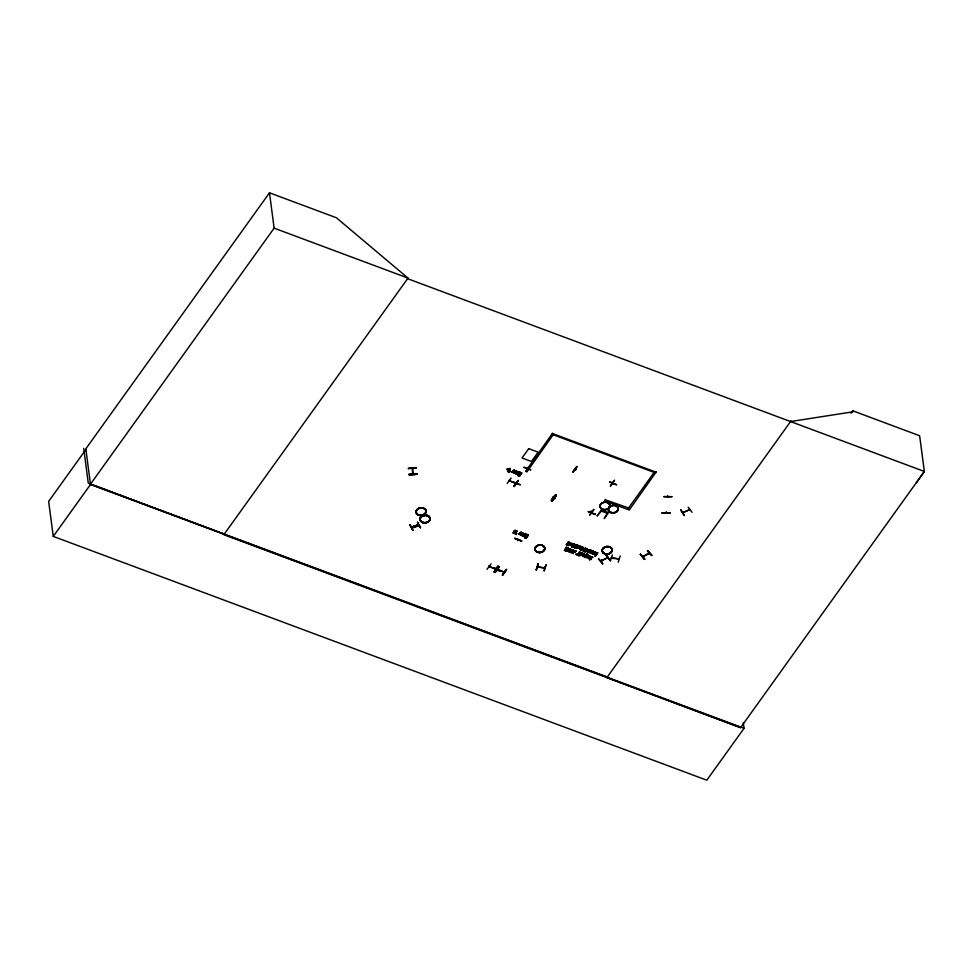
<?xml version="1.0" encoding="UTF-8"?>
<svg xmlns="http://www.w3.org/2000/svg" width="973" height="973" viewBox="0 0 973 973"><rect width="100%" height="100%" fill="white"/><g stroke="black" fill="none" stroke-linecap="round" stroke-linejoin="round"><path stroke-width="1.46" d="M567.575 548.2L567.223 549.271L565.179 549.988L566.517 551.192L564.498 550.438L565.532 548.65L567.417 548.736L566.055 547.994L566.322 547.288C569.546 546.85 567.454 551.496 565.739 549.21M495.33 568.378L495.135 568.694M497.312 569.886L497.385 569.144M503.515 571.674L504.318 572.148M515.483 482.632L516.955 484.128L516.067 484.08M415.094 526.697L414.802 526.138L415.641 526.563M513.221 482.146L520.202 484.785M520.178 484.761L513.197 481.915M554.282 497.629L554.865 498.65L554.464 497.629M575.834 468.998L575.675 469.813L575.955 469.254M568.037 551.205C569.704 545.354 571.2 553.053 568.001 550.913M573.328 549.769L573.206 553.686L572.915 549.611M683.265 511.956L683.472 512.26M517.891 539.443L517.952 540.514L517.502 539.857M613.099 483.167L612.491 484.201L612.929 483.593M567.502 550.633L569.023 551.934L570.871 549.502M586.135 550.815C585.491 553.892 580.334 550.073 585.308 548.115C589.37 548.687 584.822 552.7 587.242 549.149M588.154 554.768L586.5 557.724L586.074 557.164A1.423 1.07 -7.5 0 1 585.065 556.97L585.576 555.206L587.68 555.218L586.5 553.759L588.045 554.391L588.057 555.534M412.309 468.281L412.661 474.313L413.026 473.742M671.869 496.777L663.902 496.534M667.952 496.242L668.05 496.765M666.359 512.71L666.25 512.224M666.359 512.771L666.286 512.26M493.469 568.098C506.653 571.455 497.957 572.404 493.481 567.794M588.385 511.555L595.379 514.413L588.41 511.494M595.318 514.449L588.385 511.822L595.342 514.376M570.214 544.989C570.348 541.693 575.323 545.439 572.428 543.652C569.74 544.235 571.966 543.493 573.194 544.552M587.485 557.018C592.204 562.345 586.938 553.856 589.979 556.191C592.606 558.137 587.777 553.637 587.522 557.31M593.335 553.09C598.213 557.48 592.654 550.742 595.5 552.165C598.176 553.625 594.479 552.214 594.077 552.725M523.316 534.639C523.973 532.024 528.144 534.87 524.727 536.208C520.008 535.551 526.138 535.977 523.474 534.736M516.979 482.73L517.064 483.216M642.63 556.13L642.752 556.933L649.55 553.345L648.748 553.455M514.547 531.586L516.237 531.173M412.686 468.889L412.175 467.904M412.868 473.182L412.978 474.301L412.917 473.243M572.343 551.241L571.224 552.591L570.227 551.533L572.185 550.973L571.455 552.834L570.105 551.898M575.98 551.107L574.885 552.591L573.729 551.606M587.145 555.668C582.474 558.818 589.139 552.846 585.941 557.14C583.8 556.714 586.78 553.746 587.181 555.96M601.472 560.351L601.703 560.63M607.699 557.261L607.797 558.064L607.517 557.274M570.506 543.25C568.062 547.094 576.186 545.792 570.944 544.102M569.923 543.311C567.624 540.83 571.698 544.88 567.964 543.433L568.731 542.35M586.78 549.465L584.785 549.709L585.551 548.638L586.792 549.636M601.63 511.178L607.286 513.343L604.245 518.56L608.636 512.443L601.679 510.545L601.642 509.633L597.057 516.006L601.29 511.105M515.495 473.596L514.985 473.133L515.495 473.596L516.359 471.151L514.048 472.428L514.121 470.044L511.847 471.954L512.37 472.428L514.036 470.628L512.37 472.428M514.048 472.428L514.547 470.202M520.677 532.705L520.117 534.639L522.392 533.35L522.148 535.673L523.012 533.228L520.701 534.505L521.2 532.28L518.5 534.031L519.023 534.505L520.677 532.705L519.023 534.505M520.701 534.505L521.2 532.28M516.736 531.209L515.435 532.353L516.675 530.832M513.671 532.73L515.131 532.438L513.683 532.839M513.476 472.562C519.181 469.01 511.299 475.87 514.036 470.628M513.513 472.854L514.072 470.92M522.392 533.35L520.543 535.077L520.713 532.997M640.465 554.403L644.795 559.305L640.526 554.099M644.722 559.293L640.502 554.342M689.091 510.047L689.821 509.743L682.608 512.735L689.869 509.414M567.539 550.925L569.12 548.59L570.944 549.538M570.823 550.098C571.26 547.763 567.77 548.967 567.636 550.621M568.086 549.003L568.013 547.921M536.245 569.91L538.264 563.708M536.305 569.983L538.276 563.708L536.257 569.692M537.534 566.845L544.916 568.183M538.057 567.21L538.057 566.493L538.142 567.223M544.248 567.356L544.308 568.147L544.357 567.308M546.048 564.79L544.053 571.066L546.108 565.021M610.375 561.068L612.37 554.89M619.023 558.538L619.132 559.378L618.378 559.013M618.196 562.236L620.227 555.984M515.459 473.304L516.322 470.859L514.012 472.136M522.148 535.673L522.975 532.936L520.664 534.213M680.857 510.205L684.396 515.508L680.893 509.937M593.372 553.382L594.844 551.825L596.631 552.798M586.062 557.565L586.111 557.456A1.423 1.07 -7.5 0 1 585.101 557.261C583.314 555.826 586.914 553.394 587.4 555.668M572.902 545.099C568.816 542.654 571.382 547.483 572.866 544.807M570.75 544.381C571.771 545.658 572.55 545.999 570.202 544.929M587.57 557.699L588.908 558.198L589.492 557.493L588.033 556.945L588.92 558.259L590.149 557.371M588.033 556.945L588.373 557.845L589.492 557.493M593.421 553.771C595.683 556.617 596.461 551.217 593.834 553.819M593.871 553.005C593.785 555.194 596.631 553.613 593.931 553.746M515.033 473.425L515.739 471.273M521.674 535.503L522.428 533.642M497.507 568.974L496.838 568.719L497.227 569.351M612.71 483.167L612.722 484.286L613.172 483.678M573.802 551.727L574.897 550.718L576.016 551.399M575.943 551.277L573.9 552.032M516.213 531.112L514.535 531.489M568.828 544.466C569.314 545.902 565.702 544.989 567.733 543.749L568.864 544.758M518.195 473.279C517.879 472.027 516.201 471.26 518.621 472.683M581.282 553.844C581.963 556.252 581.611 551.788 582.182 554.805M500.39 570.762L493.481 568.062M570.312 549.575C568.548 553.588 567.15 549.015 570.251 549.259M668.013 497.045L667.673 496.242M515.568 532.766L513.428 533.082A1.216 0.912 -7.5 0 1 513.136 532.62L514.255 531.672L513.172 532.9A1.216 0.912 -7.5 0 0 513.464 533.374L515.216 533.532L515.435 532.365M569.29 544.758L566.395 544.746L568.475 541.839L570.543 543.542M514.097 531.209L515.191 530.139L516.614 530.942M409.961 524.909L412.868 530.431L409.949 524.751M412.905 530.407L409.974 524.739M516.699 472.355L519.436 472.027L517.685 474.277L515.97 473.717L517.94 473.292L516.833 472.659M580.236 548.322L581.988 547.604M586.5 553.759L587.364 555.376M570.458 543.457L568.694 545.622L566.395 544.746M509.353 472.392C511.36 469.679 507.711 471.65 509.353 472.392L510.022 470.932M516.006 534.469C518.001 531.757 514.364 533.727 516.006 534.469L516.675 533.009M587.619 557.067L589.285 556.13L590.477 557.115M593.469 553.126L594.88 552.117L596.352 553.199M575.444 551.253L574.192 551.764L575.554 551.326M570.604 550.134L569.266 551.533L567.648 551.29M916.457 482.644L924.35 471.467L919.643 435.758L852.749 410.801L850.986 413.257M269.485 192.8L274.131 228.144L408.028 278.096L223.826 534.7L740.672 727.512L924.35 471.467L407.505 278.655L407.93 278.059L336.378 217.745L269.485 192.8L85.806 448.845L90.501 484.481L53.26 536.403L706.799 780.2L744.053 728.29L743.275 722.465M85.892 449.502L48.65 501.411L53.26 536.403M274.131 228.144L90.465 484.189L607.31 677.001M507.347 469.059L508.976 469.667L507.31 468.767M508.94 469.375L510.132 468.548L509.451 469.837L510.132 468.548M507.93 471.114C510.363 471.905 505.571 468.098 508.745 469.983M508.976 469.667L509.657 468.378M507.018 469.181L508.076 471.747L509.888 470.008L509.414 469.545M508.076 471.747L509.183 469.862M509.852 469.716L509.22 470.154M511.129 478.059L507.201 483.362M515.97 473.717L516.201 473.048M516.237 473.34L517.94 473.292M519.436 472.027L517.855 473.924L515.933 473.425M517.916 475.311L520.567 472.44L518.427 475.773L517.916 475.311L518.427 475.773M517.952 475.602L520.093 472.27M518.378 475.481L520.567 472.44M519.071 475.736L521.723 472.878L519.582 476.198L519.071 475.736L519.582 476.198M519.108 476.028L521.248 472.708M519.546 475.919L521.723 472.878M514.17 485.965L518.159 480.48L514.206 485.977M518.135 480.467L514.206 486.245L518.171 480.504M553.187 434.736L526.928 471.856L525.566 471.358L552.591 433.155M487.023 569.327L491.037 563.902M495.184 569.059L496.035 568.646M498.006 566.225L494.053 572.002L497.969 566.201M498.018 566.25L494.053 572.002L498.067 566.468M499.003 566.833L495.026 572.355L498.967 566.858M495.342 572.44L499.295 566.931M497.86 569.606L497.398 569.91M522.623 535.795L522.854 535.126M524.8 535.077C524.715 533.35 523.62 534.128 524.836 535.357M524.593 535.369L522.89 535.418M526.089 534.104L524.508 536.001L522.586 535.503M524.569 537.388L527.208 534.518L525.067 537.85L524.569 537.388L525.067 537.85M524.605 537.68L526.746 534.347M525.031 537.558L527.208 534.518M525.724 537.814L528.363 534.955L526.223 538.288L525.724 537.814L526.223 538.288M525.761 538.105L527.901 534.785M526.186 537.996L528.363 534.955M506.301 569.314L502.372 575.104L506.422 569.594M502.372 575.104L506.361 569.546M506.702 569.716L502.725 575.201M566.432 545.038L568.475 541.839M567.162 544.892L567.733 543.749M569.935 543.068L569.46 544.065L568.001 543.725L568.767 542.642M566.055 547.994L566.322 547.288M564.498 550.438L565.532 548.65M565.216 550.28L565.775 549.502M566.517 551.192L566.724 550.56L565.179 549.988M573.182 544.272L571.71 543.202L569.169 544.418M656.252 471.832L629.227 510.022L604.659 500.864L605.364 499.356M571.905 546.972L574.082 543.931C571.479 551.618 578.947 540.283 575.274 546.449C573.827 547.312 571.552 546.461 572.367 547.142M571.942 547.264L574.082 543.931M573.425 546.023L574.557 544.114M572.416 547.434L573.158 546.048M575.797 544.576L574.459 546.267L573.389 545.731M576.259 544.746L574.751 546.607L573.413 546.425M574.788 547.908C576.721 547.702 573.961 548.164 575.359 548.395M575.359 547.179L577.378 545.16L575.858 547.641L575.359 547.179L575.858 547.641M574.824 548.2L575.055 547.531M575.396 547.458L576.916 544.989M575.821 547.349L577.378 545.16M577.001 548.067L576.503 547.604L578.059 545.415L577.926 548.042L580.236 546.23L578.777 548.383L577.257 547.738M576.539 547.896L578.059 545.415M577.403 547.507L578.534 545.598M579.774 546.06L578.436 547.75L577.366 547.227M580.236 546.23L578.728 548.091L577.39 547.908M577.524 554.586L579.859 552.202L578.023 554.768C582.462 557.128 574.021 553.661 576.296 554.124M582.547 547.094L583.046 547.556L580.869 550.596L581.051 549.186A1.447 1.082 -7.5 0 1 580.042 548.967A1.241 0.937 -7.5 0 1 579.665 548.468L580.857 547.033L582.328 547.422M580.163 548.346L581.307 549.173L582.073 547.458M580.407 550.426L581.051 549.186M581.307 549.173L582.17 547.629M577.573 554.878L579.373 552.019M580.869 550.596L583.009 547.264M579.288 555.522L578.059 555.06L579.859 552.202M579.044 555.863L579.251 555.23M582.973 553.369C585.503 555.084 577.938 556.045 581.209 555.109C582.134 555.267 579.653 552.19 582.645 553.576M579.969 555.23L580.2 554.561M583.253 551.314L585.308 548.115M583.946 550.876L584.554 550.025C587.169 551.667 582.596 551.861 585.6 550.536M583.982 551.168L584.554 550.025M586.755 549.344L586.281 550.341L584.822 550L585.551 548.638M582.146 554.513L582.036 553.369L581.222 554.148M581.939 554.805L580.261 554.865M583.435 553.54L581.854 555.449L579.932 554.938M582.523 555.96L584.08 553.783C585.041 556.945 582.863 556.629 582.985 556.13M582.559 556.252L584.08 553.783M583.472 555.79L584.542 553.953M586.792 551.655L588.762 551.229L587.485 550.499L588.069 549.721L590.246 549.964L588.714 552.165L586.743 551.363L588.677 551.873L590.246 549.964M584.031 556.787L584.299 556.41M589.006 551.229C590.246 549.757 588.203 551.618 588.118 550.706M587.011 550.986L588.069 551.825L588.762 551.229M589.334 552.384L590.903 550.207C591.864 553.369 589.638 552.992 589.808 552.567M589.383 552.676L590.903 550.207M591.122 552.834L590.258 551.934L591.365 550.377M586.464 557.432L587.85 555.498M590.854 553.211L591.085 552.542M591.669 553.54L591.158 553.065L592.727 550.888C594.235 551.861 590.246 554.16 593.189 551.059M591.207 553.357L592.727 550.888M592.679 553.892C593.287 552.323 592.435 554.89 591.985 553.163M589.553 558.867L590.052 558.393L589.881 559.779C589.942 558.028 592.289 559.974 590.331 559.159M589.419 559.609L589.516 558.575M590.052 558.393C590.526 555.23 593.177 557.906 592.703 557.018M590.088 558.684L591.389 557.067L592.739 557.31M589.881 559.779L590.295 558.867M591.195 559.475C590.076 559.39 591.025 556.301 592.46 557.347M590.55 558.855L591.669 557.42L592.472 557.638M591.146 559.183L590.514 558.563M595.05 555.607L597.69 552.737L595.549 556.07L595.05 555.607L595.549 556.07M595.087 555.899L597.227 552.567M595.512 555.778L597.69 552.737M790.988 420.956L606.884 677.609L740.526 727.731M517.745 481.1L514.072 486.658M514.875 538.324L521.589 540.952M517.843 540.538L517.952 540.514M552.591 497.215L553.187 497.969M551.387 500.353C563.61 487.582 547.738 500.414 552.275 500.986L556.228 495.208L551.776 500.742M551.423 500.645L555.437 494.904L556.203 495.427M551.813 500.791L556.264 495.5M576.807 466.505L572.781 472.014L576.77 466.529M552.214 500.913L556.228 495.208M577.098 466.602L573.097 472.087M616.554 484.858L609.803 482.012M591.462 511.433L591.462 512.272L590.988 511.251M614.425 480.297L610.472 485.819M610.46 486.074L614.462 480.334M589.662 514.899L593.652 509.414M593.931 509.524L589.942 515.009M592.375 512.078L592.143 513.112L591.742 512.394M523.912 467.259L530.881 469.898L523.815 467.344M642.861 556.909L643.457 556.179M601.35 560.326L601.642 561.117M601.046 561.348L607.833 557.432M590.185 557.663L588.264 556.957L590.392 556.982M508.806 472.185L509.694 470.81M515.459 534.262L516.335 532.888M567.916 548.93L565.568 548.942M514.218 530.966L516.468 530.784M683.484 512.698L682.73 512.686M568.719 544.722L567.113 544.6M497.154 568.84L497.385 569.874L504.05 571.917M612.808 483.69L612.868 483.082M644.418 559.475L640.21 554.537M598.517 558.94L602.53 563.999M598.796 558.794L602.919 563.805M511.883 472.246L514.121 470.044M518.536 534.323L520.774 532.122M642.727 556.665L649.149 552.688M514.705 538.519L521.625 541.17M413.002 474.216L412.601 468.317M689.808 510.01L689.748 509.232M537.424 566.894L544.941 567.916M516.249 483.399L509.317 480.784L510.01 480.735M516.116 483.593L509.074 480.492M497.458 569.655L504.415 572.258L504.245 571.638M647.702 550.584L651.971 555.522L647.738 550.609M516.602 483.836L516.639 482.644M554.744 498.091L554.951 497.811M612.151 482.888L611.871 482.426M606.215 555.157L610.229 560.18L606.179 555.133M607.76 557.772L600.84 560.655M688.142 507.188L691.998 512.272M411.336 527.378L418.609 524.411M411.165 527.074L418.779 524.715M411.287 527.281L418.743 524.629M419.095 525.14L411.652 527.804M411.822 528.266L419.266 525.602M420.421 527.755L417.466 522.282L420.433 527.536M509.888 480.467L509.974 481.039M489.249 566.043L489.601 567.004M516.724 484.359L516.079 482.778M554.865 498.614L554.136 497.823M611.92 482.973L611.762 482.462M590.939 511.798L591.572 511.543M601.168 561.36L600.876 560.57M689.249 510.241L689.066 509.451M790.55 421.552L852.883 411.822L852.749 410.801M417.563 522.221L420.518 527.694M408.441 468.536L416.444 467.782M408.453 468.645L416.432 467.563L408.429 468.305M408.806 474.41C425.359 471.966 412.528 476.502 408.806 474.459M416.833 473.948L408.83 474.654L416.833 473.985M514.681 532.049C512.175 532.061 515.386 534.7 515.118 532.267M671.881 496.607L663.89 496.716M662.114 512.722L670.129 513.075L662.126 513.136M662.139 512.99L670.129 513.075M515.058 531.976C518.402 530.832 512.662 529.701 515.155 532.559M581.27 548.881L580.297 548.602M566.359 547.58L567.904 548.042M619.156 559.122L611.603 557.505M612.26 558.161L611.409 558.259L619.01 558.818M495.731 568.804L495.926 568.536M497.568 569.667L497.434 568.39M497.921 570.117L498.054 569.327M592.885 553.211L592.168 552.786M592.946 553.515L592.083 552.615M584.238 556.106L583.435 555.498M667.66 497.081L667.575 496.303M590.72 552.907L590.039 552.238M583.897 556.471L583.216 555.814M495.78 569.351L488.933 566.237M586.987 554.124L588.166 554.865M412.309 468.95L412.248 467.782M552.652 433.593L656.313 472.27M605.425 499.794L628.582 508.015M568.512 542.131L570.531 543.335M585.345 548.407L587.145 549.246M585.588 548.918L586.731 549.502M570.786 544.673L572.246 545.221M593.919 553.296L595.379 553.844M567.77 544.041L568.816 544.552M584.591 550.317L585.478 550.669M583.216 551.022L585.478 551.606L585.941 550.426M588.069 557.237L589.529 557.784M564.462 550.146L566.481 550.9M576.052 554.464L579.008 555.571M489.212 566.578L496.023 569.12M90.501 484.481L744.053 728.29M224.252 534.104L88.263 483.094L83.69 448.407M609.536 482.024L616.517 484.639M576.004 469.582L575.359 468.804M552.798 497.544L553.491 497.799L553.321 497.179M514.851 538.312L521.808 540.939M517.977 473.583L516.627 472.27M588.799 551.521L587.607 549.781L589.626 550.025M581.976 555.096C579.008 554.671 582.036 551.229 582.839 553.892M524.629 535.661L523.328 534.542M588.969 550.937L588.203 550.536M412.661 474.252L412.588 473.206M489.127 566.833L489.066 566.043M509.268 481.076L509.22 480.297M495.318 569.132L495.439 568.354M575.882 469.533L575.225 469.594M590.745 512.017L590.866 511.287M665.933 513.014L665.97 512.224M589.237 550.317L587.984 550.146L589.443 550.621M525.286 534.141L524.07 533.8L523.365 534.834M575.943 551.107L574.484 550.56L573.839 552.202M572.319 551.387L571.078 551.046L570.178 552.202M605.79 555.06L609.84 560.375M580.334 548.894L580.978 547.13L582.207 547.921M569.12 544.15L569.351 544.831M514.303 531.951L514.036 531.173M515.398 532.073L515.629 532.827M680.845 509.986L684.396 515.508M618.378 559.232L618.329 558.648M516.578 530.65L516.772 531.501M518.804 472.087L517.393 471.431L516.724 472.756M582.426 547.604L580.82 546.741L579.701 548.76A1.241 0.937 -7.5 0 0 580.078 549.259A1.447 1.082 -7.5 0 0 581.088 549.477M567.612 548.492L566.091 548.006M423.243 515.69A5.011 3.77 -7.5 0 0 421.978 522.258A5.011 3.77 -7.5 0 0 430.017 519.363A4.999 3.758 -7.5 0 0 423.243 515.714A5.011 3.77 -7.5 0 0 421.978 522.246A4.999 3.758 -7.5 0 0 430.005 519.375A4.999 3.758 -7.5 0 0 423.243 515.69L423.231 515.678A4.999 3.758 -7.5 0 0 421.99 522.258A4.999 3.758 -7.5 0 0 430.017 519.387A5.011 3.77 -7.5 0 0 423.231 515.69L423.219 515.654A4.999 3.758 -7.5 0 0 421.99 522.246A5.011 3.77 -7.5 0 0 430.017 519.375A5.011 3.77 -7.5 0 0 423.243 515.69L423.206 515.605A4.999 3.758 -7.5 0 1 429.981 519.156A4.999 3.758 -7.5 0 1 421.954 522.027A4.999 3.758 -7.5 0 1 423.206 515.483A4.987 3.746 -7.5 0 1 429.957 519.156A4.987 3.746 -7.5 0 1 421.978 522.014A4.987 3.746 -7.5 0 1 423.219 515.495M419.241 508.283L419.241 508.307A5.023 3.783 -7.5 0 0 417.976 514.753A5.023 3.783 -7.5 0 0 426.028 511.871A5.023 3.783 -7.5 0 0 419.241 508.186L419.217 508.234M655.486 472.902L551.825 434.226M654.136 472.392L627.816 509.086M651.545 555.425L647.361 550.803M649.332 552.664L649.453 553.479M648.675 552.944L648.796 553.746M643.226 555.899L643.408 556.665M612.358 482.608L612.491 484.201M612.139 557.578L612.126 557.857M611.421 557.541L611.555 558.344M607.249 557.797L607.03 557.517M592.131 511.993L592.071 513.087L592.01 512.017M589.735 558.271L589.869 558.989M575.639 469.266L575.031 468.998M575.165 468.816L575.201 469.618M527.342 468.281L527.184 469.095L527.098 468.183M537.278 566.383L537.424 567.186L537.205 566.59M515.872 483.058L516.164 484.189M518.171 539.48L518.232 540.137L517.928 539.383M489.735 566.225L489.772 567.04M412.528 467.745L412.637 468.937M570.64 551.752C571.406 553.601 572.392 549.404 570.64 551.752M570.677 552.044C571.443 553.892 572.428 549.696 570.677 552.044M574.252 551.46C574.739 554.136 576.344 548.906 574.252 551.46M528.74 448.65L522.051 457.979L531.44 461.482L538.13 452.153L528.74 448.65M545.026 568.183L544.892 567.381L545.026 568.183M610.886 512.625A5.011 3.77 -7.5 0 0 618.341 508.879A5.011 3.77 -7.5 0 0 610.813 506.069A5.011 3.77 -7.5 0 0 610.886 512.625A4.999 3.758 -7.5 0 0 618.329 508.903A4.999 3.758 -7.5 0 0 610.825 506.106A4.999 3.758 -7.5 0 0 610.886 512.637M610.862 512.418A4.999 3.758 -7.5 0 0 618.305 508.672A4.999 3.758 -7.5 0 0 610.789 505.875A4.999 3.758 -7.5 0 0 610.862 512.418A4.987 3.746 -7.5 0 0 618.281 508.672A4.987 3.746 -7.5 0 0 610.801 505.887A4.987 3.746 -7.5 0 0 610.874 512.394M602.469 509.511A5.011 3.77 -7.5 0 0 609.925 505.765A5.011 3.77 -7.5 0 0 602.396 502.956A5.011 3.77 -7.5 0 0 602.469 509.511M602.445 509.268A4.999 3.758 -7.5 0 0 609.889 505.534A4.999 3.758 -7.5 0 0 602.372 502.737A4.999 3.758 -7.5 0 0 602.445 509.268A4.987 3.746 -7.5 0 0 609.864 505.534A4.987 3.746 -7.5 0 0 602.384 502.749A4.987 3.746 -7.5 0 0 602.457 509.256M537.388 552.287A5.011 3.77 -7.5 0 0 544.844 548.541A5.011 3.77 -7.5 0 0 537.315 545.731A5.011 3.77 -7.5 0 0 537.388 552.287A4.999 3.758 -7.5 0 0 544.831 548.541A4.999 3.758 -7.5 0 0 537.327 545.744A4.999 3.758 -7.5 0 0 537.4 552.287M537.364 552.068A4.999 3.758 -7.5 0 0 544.807 548.334A4.999 3.758 -7.5 0 0 537.303 545.525A4.999 3.758 -7.5 0 0 537.364 552.068A4.987 3.746 -7.5 0 0 544.783 548.334A4.987 3.746 -7.5 0 0 537.303 545.549A4.987 3.746 -7.5 0 0 537.376 552.056M418.001 514.875A5.011 3.77 -7.5 0 0 426.04 512.005A5.011 3.77 -7.5 0 0 419.254 508.32A5.011 3.77 -7.5 0 0 418.001 514.875A4.999 3.758 -7.5 0 0 426.028 512.017A4.999 3.758 -7.5 0 0 419.266 508.332A4.999 3.758 -7.5 0 0 418.013 514.887M417.976 514.656A4.999 3.758 -7.5 0 0 426.004 511.786A4.999 3.758 -7.5 0 0 419.229 508.113A4.999 3.758 -7.5 0 0 417.976 514.656A4.987 3.746 -7.5 0 0 425.979 511.786A4.987 3.746 -7.5 0 0 419.241 508.125A4.987 3.746 -7.5 0 0 417.989 514.644M604.683 553.892A5.011 3.77 -7.5 0 0 612.139 550.146A5.011 3.77 -7.5 0 0 604.61 547.337A5.011 3.77 -7.5 0 0 604.683 553.892A4.999 3.758 -7.5 0 0 612.126 550.146A4.999 3.758 -7.5 0 0 604.622 547.349A4.999 3.758 -7.5 0 0 604.683 553.88M604.659 553.661A4.999 3.758 -7.5 0 0 612.102 549.915A4.999 3.758 -7.5 0 0 604.586 547.118A4.999 3.758 -7.5 0 0 604.659 553.661A5.023 3.783 -7.5 0 0 612.126 550.013A5.023 3.783 -7.5 0 0 604.598 547.203A5.023 3.783 -7.5 0 0 604.659 553.759A4.987 3.746 -7.5 0 0 612.078 549.915A4.987 3.746 -7.5 0 0 604.598 547.13A4.987 3.746 -7.5 0 0 604.671 553.637"/></g></svg>
